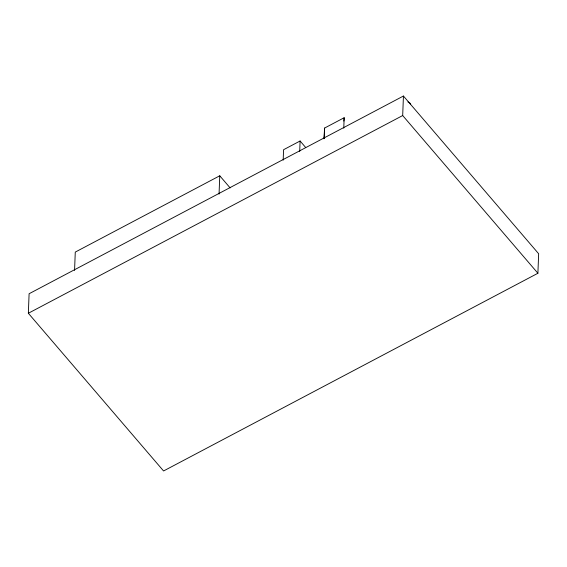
<?xml version="1.0" encoding="UTF-8"?>
<svg xmlns="http://www.w3.org/2000/svg" width="567" height="567" viewBox="0 0 567 567"><rect width="100%" height="100%" fill="white"/><g stroke="black" fill="none" stroke-linecap="round" stroke-linejoin="round"><path stroke-width="0.85" d="M28.35 313.26L29.101 293.741L403.435 96.029L538.65 253.74L537.899 273.259L163.565 470.971L28.35 313.26L402.69 115.548L403.435 96.029M74.568 270.395L75.269 252.095L219.755 175.791L230.131 187.89M219.053 194.084L219.755 175.791M283.174 160.17L283.578 149.716L300.099 140.992L305.698 147.519M299.702 151.446L300.099 140.992M324.232 138.49L324.629 128.036L344.169 117.716L343.765 128.17M323.913 138.759L324.629 128.036M343.857 121.083L344.169 117.716M407.935 101.975L409.672 102.79L410.643 104.342M402.69 115.548L537.899 273.259"/></g></svg>
